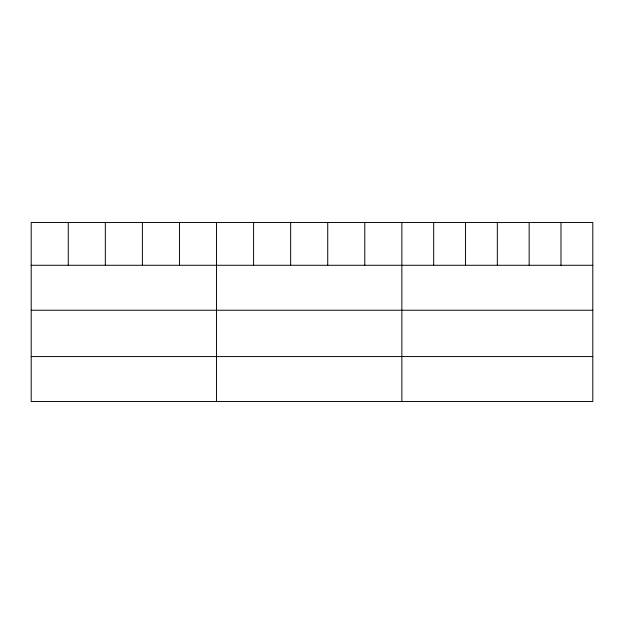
<?xml version="1.0" encoding="UTF-8"?>
<svg xmlns="http://www.w3.org/2000/svg" width="624" height="624" viewBox="0 0 624 624"><rect width="100%" height="100%" fill="white"/><g stroke="black" fill="none" stroke-linecap="round" stroke-linejoin="round"><path stroke-width="0.94" d="M592.8 265.278L592.8 401.528L31.2 401.528L31.2 222.472L592.8 222.472L592.8 265.278L31.2 265.278M31.2 310.237L592.8 310.237M31.2 356.569L592.8 356.569M560.976 222.472L560.976 265.278M529.152 222.472L529.152 265.278M497.328 222.472L497.328 265.278M465.504 222.472L465.504 265.278M433.68 222.472L433.68 265.278M401.856 222.472L401.856 401.528M364.79 222.472L364.79 265.278M327.725 222.472L327.725 265.278M290.659 222.472L290.659 265.278M253.594 222.472L253.594 265.278M216.528 222.472L216.528 401.528M179.462 222.472L179.462 265.278M142.397 222.472L142.397 265.278M105.331 222.472L105.331 265.278M68.266 222.472L68.266 265.278"/></g></svg>
